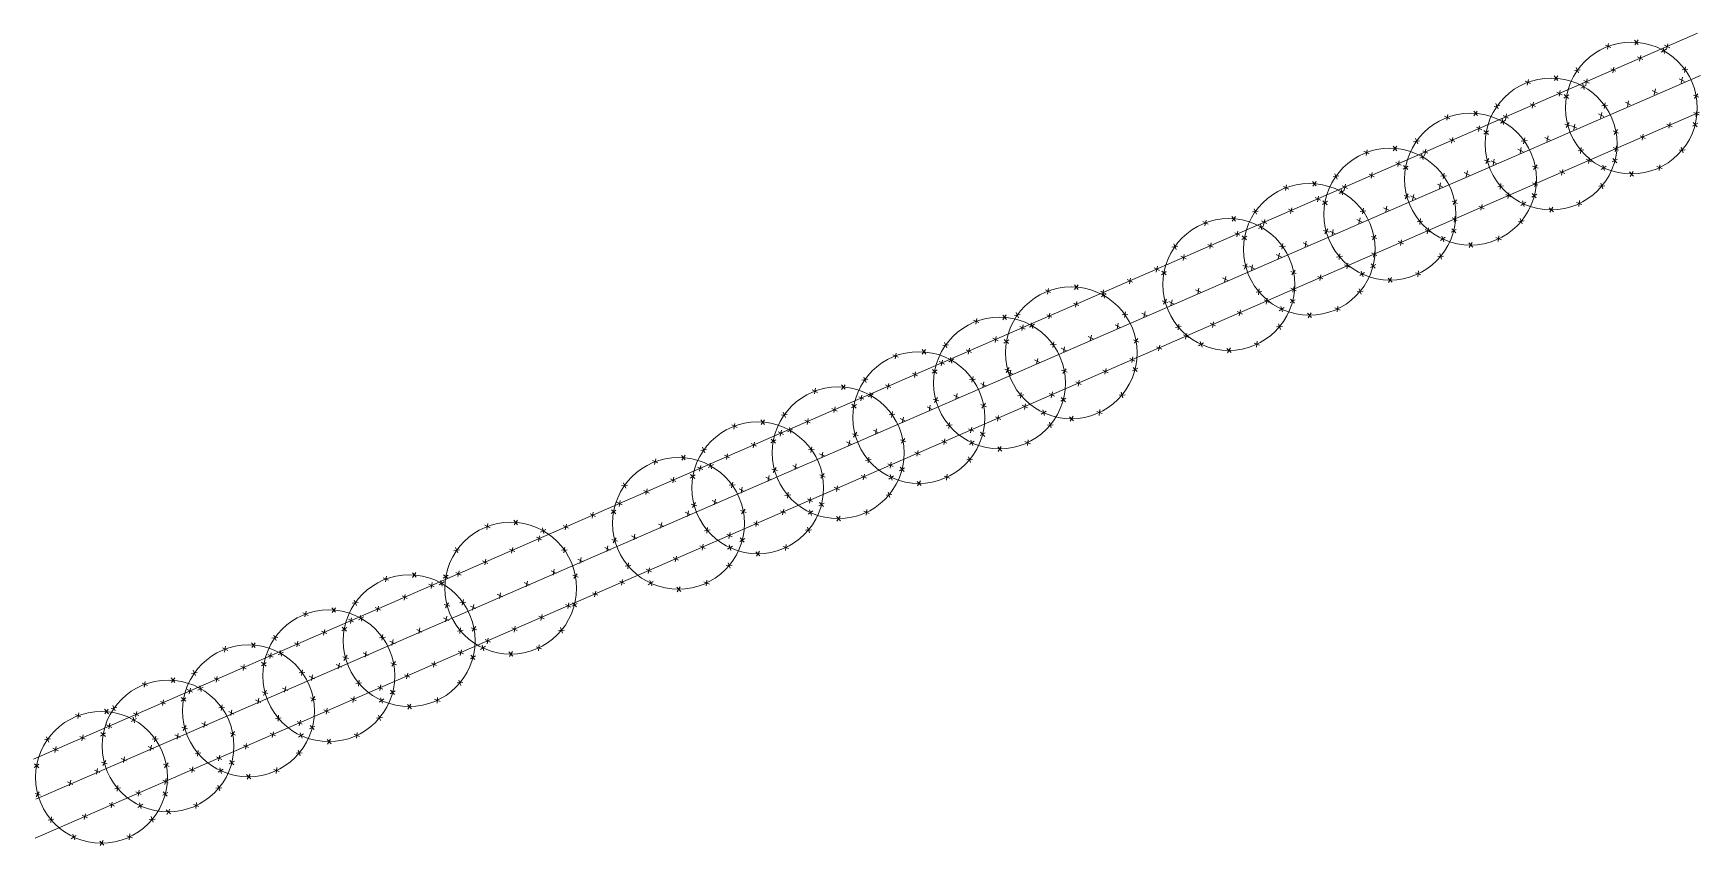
# Model space of a CAD drawing. Header units: metres. Extents: x -902 to -724, y 0 to 650.
# Drawn here: x -729.86 to -724.17, y 2.78 to 5.56 of the extents above; entities that cross this region are included whole.
import ezdxf

# ---------------------------------------------------------------- set-up
doc = ezdxf.new("R2010")
doc.units = ezdxf.units.M
doc.layers.add('D-BDGE', color=7, linetype='Continuous', lineweight=13)

msp = doc.modelspace()

# ---------------------------------------------------------------- linework, layer by layer
at = {"layer": 'D-BDGE', "lineweight": 9}
for p, q in [((-729.8584, 3.0801), (-724.18, 5.5581)), ((-724.4829, 5.5234), (-724.4866, 5.5038)), ((-724.3945, 5.5352), (-724.3819, 5.5198)), ((-724.3823, 5.5355), (-724.394, 5.5193)), ((-724.2814, 5.5227), (-724.2853, 5.5031)), ((-724.4939, 5.518), (-724.4758, 5.5093)), ((-724.3841, 5.4774), (-724.3662, 5.4685)), ((-724.373, 5.4827), (-724.377, 5.4631)), ((-724.286, 5.5039), (-724.3035, 5.4941)), ((-724.2972, 5.5088), (-724.2923, 5.4894)), ((-724.2925, 5.5174), (-724.2745, 5.5085)), ((-729.8502, 2.9435), (-724.1689, 5.4136)), ((-724.6685, 5.4126), (-724.6558, 5.3971)), ((-724.6562, 5.4128), (-724.6679, 5.3966)), ((-724.5994, 5.4309), (-724.5796, 5.4339)), ((-724.5934, 5.4416), (-724.5854, 5.4233)), ((-724.4758, 5.4374), (-724.4578, 5.4285)), ((-724.4647, 5.4427), (-724.4686, 5.4231)), ((-724.2314, 5.4081), (-724.2353, 5.3885)), ((-724.2122, 5.4344), (-724.2322, 5.433)), ((-724.2203, 5.4437), (-724.2241, 5.424)), ((-724.7678, 5.3953), (-724.7498, 5.3866)), ((-724.7568, 5.4007), (-724.7605, 5.3811)), ((-724.6591, 5.3574), (-724.6411, 5.3485)), ((-724.648, 5.3627), (-724.6519, 5.3431)), ((-724.6343, 5.3489), (-724.6193, 5.3357)), ((-724.56, 5.3812), (-724.5774, 5.3714)), ((-724.5712, 5.3861), (-724.5663, 5.3667)), ((-724.5674, 5.3974), (-724.5495, 5.3885)), ((-724.5564, 5.4027), (-724.5603, 5.3831)), ((-724.3341, 5.3628), (-724.3162, 5.3539)), ((-724.323, 5.3681), (-724.327, 5.3485)), ((-724.2425, 5.4028), (-724.2245, 5.3939)), ((-724.1782, 5.3521), (-724.1899, 5.3359)), ((-724.9434, 5.2926), (-724.9308, 5.2771)), ((-724.9312, 5.2928), (-724.9429, 5.2766)), ((-724.8734, 5.3082), (-724.8536, 5.3112)), ((-724.8673, 5.3189), (-724.8593, 5.3006)), ((-724.7507, 5.3174), (-724.7328, 5.3085)), ((-724.7397, 5.3227), (-724.7436, 5.3031)), ((-724.6353, 5.3367), (-724.6186, 5.3478)), ((-724.4862, 5.3117), (-724.5061, 5.3103)), ((-724.4942, 5.321), (-724.498, 5.3013)), ((-724.4258, 5.3228), (-724.4078, 5.3139)), ((-724.4147, 5.3281), (-724.4186, 5.3085)), ((-724.1748, 5.3403), (-724.1935, 5.3474)), ((-724.1814, 5.2935), (-724.1853, 5.2739)), ((-729.8517, 2.8102), (-724.1723, 5.2887)), ((-725.0428, 5.2753), (-725.0247, 5.2666)), ((-725.0318, 5.2807), (-725.0355, 5.2611)), ((-724.934, 5.2374), (-724.9161, 5.2285)), ((-724.923, 5.2427), (-724.9269, 5.2231)), ((-724.8349, 5.2612), (-724.8524, 5.2514)), ((-724.8461, 5.2661), (-724.8412, 5.2468)), ((-724.8424, 5.2774), (-724.8245, 5.2685)), ((-724.8313, 5.2827), (-724.8353, 5.2631)), ((-724.6322, 5.2476), (-724.613, 5.242)), ((-724.6279, 5.2362), (-724.6175, 5.2532)), ((-724.6091, 5.2428), (-724.5911, 5.2339)), ((-724.598, 5.2481), (-724.6019, 5.2285)), ((-724.5174, 5.2828), (-724.4995, 5.2739)), ((-724.5063, 5.2881), (-724.5103, 5.2685)), ((-724.2841, 5.2482), (-724.2662, 5.2393)), ((-724.273, 5.2535), (-724.277, 5.2339)), ((-724.1788, 5.2513), (-724.1963, 5.2415)), ((-724.1808, 5.2391), (-724.1947, 5.2535)), ((-724.1925, 5.2882), (-724.1745, 5.2793)), ((-725.1483, 5.1882), (-725.1285, 5.1912)), ((-725.1423, 5.1989), (-725.1343, 5.1806)), ((-725.0257, 5.1974), (-725.0078, 5.1885)), ((-725.0146, 5.2027), (-725.0186, 5.1831)), ((-724.9092, 5.214), (-724.8926, 5.2251)), ((-724.9083, 5.2262), (-724.8933, 5.213)), ((-724.7611, 5.1918), (-724.7811, 5.1903)), ((-724.7692, 5.201), (-724.773, 5.1814)), ((-724.7007, 5.2028), (-724.6828, 5.1939)), ((-724.6897, 5.2081), (-724.6936, 5.1885)), ((-724.4487, 5.2176), (-724.4674, 5.2247)), ((-724.4521, 5.2294), (-724.4639, 5.2132)), ((-724.3758, 5.2082), (-724.3578, 5.1994)), ((-724.3647, 5.2135), (-724.3686, 5.1939)), ((-725.3177, 5.1553), (-725.2997, 5.1466)), ((-725.3067, 5.1607), (-725.3104, 5.1411)), ((-725.2184, 5.1726), (-725.2057, 5.1571)), ((-725.2061, 5.1728), (-725.2178, 5.1566)), ((-725.1979, 5.1227), (-725.2019, 5.1031)), ((-725.1099, 5.1412), (-725.1273, 5.1314)), ((-725.1211, 5.1461), (-725.1162, 5.1268)), ((-725.1173, 5.1574), (-725.0994, 5.1485)), ((-725.1063, 5.1627), (-725.1102, 5.1431)), ((-724.9061, 5.1249), (-724.8869, 5.1193)), ((-724.9018, 5.1135), (-724.8914, 5.1306)), ((-724.884, 5.1228), (-724.8661, 5.1139)), ((-724.873, 5.1281), (-724.8769, 5.1085)), ((-724.7924, 5.1628), (-724.7744, 5.1539)), ((-724.7813, 5.1681), (-724.7852, 5.1485)), ((-724.5873, 5.1568), (-724.5676, 5.1598)), ((-724.5785, 5.1482), (-724.5764, 5.1681)), ((-724.5591, 5.1282), (-724.5411, 5.1194)), ((-724.548, 5.1335), (-724.5519, 5.1139)), ((-724.4528, 5.1286), (-724.4703, 5.1189)), ((-724.4547, 5.1165), (-724.4686, 5.1308)), ((-724.4674, 5.1682), (-724.4495, 5.1594)), ((-724.4563, 5.1735), (-724.4603, 5.1539)), ((-724.2221, 5.1602), (-724.2421, 5.1588)), ((-724.229, 5.15), (-724.2355, 5.169)), ((-725.4233, 5.0683), (-725.4035, 5.0712)), ((-725.4172, 5.0789), (-725.4092, 5.0606)), ((-725.3006, 5.0774), (-725.2827, 5.0685)), ((-725.2896, 5.0827), (-725.2935, 5.0631)), ((-725.209, 5.1174), (-725.1911, 5.1085)), ((-725.1842, 5.094), (-725.1675, 5.1051)), ((-725.1832, 5.1063), (-725.1682, 5.093)), ((-725.0361, 5.0718), (-725.056, 5.0703)), ((-725.0442, 5.081), (-725.0479, 5.0614)), ((-724.9757, 5.0828), (-724.9578, 5.0739)), ((-724.9646, 5.0881), (-724.9686, 5.0685)), ((-724.7237, 5.0976), (-724.7424, 5.1047)), ((-724.7271, 5.1094), (-724.7388, 5.0932)), ((-724.6507, 5.0882), (-724.6328, 5.0794)), ((-724.6397, 5.0935), (-724.6436, 5.0739)), ((-724.5082, 5.0935), (-724.4916, 5.1046)), ((-724.4966, 5.0894), (-724.5031, 5.1084)), ((-724.3975, 5.0709), (-724.4114, 5.0853)), ((-724.4097, 5.0696), (-724.3994, 5.0868)), ((-724.2999, 5.0961), (-724.3186, 5.1032)), ((-724.3104, 5.0898), (-724.3083, 5.1096)), ((-725.5927, 5.0353), (-725.5747, 5.0266)), ((-725.5817, 5.0407), (-725.5854, 5.0211)), ((-725.4934, 5.0526), (-725.4807, 5.0371)), ((-725.4811, 5.0528), (-725.4928, 5.0366)), ((-725.3848, 5.0212), (-725.4023, 5.0114)), ((-725.3961, 5.0262), (-725.3912, 5.0068)), ((-725.3923, 5.0374), (-725.3744, 5.0285)), ((-725.3812, 5.0427), (-725.3852, 5.0231)), ((-725.1768, 4.9935), (-725.1664, 5.0106)), ((-725.1479, 5.0081), (-725.1519, 4.9885)), ((-725.0673, 5.0428), (-725.0494, 5.0339)), ((-725.0563, 5.0481), (-725.0602, 5.0285)), ((-724.8613, 5.0341), (-724.8415, 5.0371)), ((-724.8525, 5.0255), (-724.8503, 5.0454)), ((-724.834, 5.0082), (-724.8161, 4.9994)), ((-724.823, 5.0135), (-724.8269, 4.9939)), ((-724.7277, 5.0086), (-724.7452, 4.9989)), ((-724.7297, 4.9965), (-724.7436, 5.0108)), ((-724.7424, 5.0482), (-724.7245, 5.0394)), ((-724.7313, 5.0535), (-724.7352, 5.0339)), ((-724.4961, 5.0375), (-724.516, 5.0361)), ((-724.5029, 5.0274), (-724.5094, 5.0463)), ((-725.6982, 4.9483), (-725.6784, 4.9512)), ((-725.6922, 4.9589), (-725.6842, 4.9406)), ((-725.5756, 4.9574), (-725.5577, 4.9485)), ((-725.5645, 4.9627), (-725.5685, 4.9431)), ((-725.4839, 4.9974), (-725.466, 4.9885)), ((-725.4729, 5.0027), (-725.4768, 4.9831)), ((-725.4591, 4.974), (-725.4425, 4.9851)), ((-725.4582, 4.9863), (-725.4432, 4.973)), ((-725.3111, 4.9518), (-725.331, 4.9503)), ((-725.3191, 4.961), (-725.3229, 4.9414)), ((-725.2506, 4.9628), (-725.2327, 4.9539)), ((-725.2396, 4.9681), (-725.2435, 4.9485)), ((-725.1811, 5.005), (-725.1619, 4.9993)), ((-725.159, 5.0028), (-725.1411, 4.9939)), ((-724.9987, 4.9776), (-725.0173, 4.9847)), ((-725.002, 4.9894), (-725.0138, 4.9732)), ((-724.9257, 4.9682), (-724.9078, 4.9594)), ((-724.9146, 4.9735), (-724.9186, 4.9539)), ((-724.7822, 4.9708), (-724.7655, 4.9819)), ((-724.7706, 4.9667), (-724.777, 4.9857)), ((-724.6715, 4.9482), (-724.6853, 4.9626)), ((-724.6837, 4.947), (-724.6733, 4.9641)), ((-724.5738, 4.9734), (-724.5925, 4.9806)), ((-724.5844, 4.9671), (-724.5823, 4.987)), ((-725.8676, 4.9153), (-725.8496, 4.9066)), ((-725.8566, 4.9207), (-725.8603, 4.9011)), ((-725.7683, 4.9326), (-725.7557, 4.9171)), ((-725.7561, 4.9328), (-725.7677, 4.9166)), ((-725.6598, 4.9012), (-725.6773, 4.8914)), ((-725.671, 4.9062), (-725.6661, 4.8868)), ((-725.6672, 4.9174), (-725.6493, 4.9085)), ((-725.6562, 4.9227), (-725.6601, 4.9031)), ((-725.3423, 4.9228), (-725.3244, 4.9139)), ((-725.3312, 4.9281), (-725.3352, 4.9085)), ((-725.1362, 4.9141), (-725.1165, 4.9171)), ((-725.1274, 4.9055), (-725.1253, 4.9254)), ((-725.0979, 4.8936), (-725.1019, 4.8739)), ((-725.0173, 4.9282), (-724.9994, 4.9194)), ((-725.0063, 4.9335), (-725.0102, 4.9139)), ((-724.771, 4.9175), (-724.791, 4.9161)), ((-724.7779, 4.9074), (-724.7844, 4.9263)), ((-725.9671, 4.8389), (-725.9592, 4.8206)), ((-725.8506, 4.8374), (-725.8326, 4.8285)), ((-725.8395, 4.8427), (-725.8434, 4.8231)), ((-725.7589, 4.8774), (-725.741, 4.8685)), ((-725.7478, 4.8827), (-725.7518, 4.8631)), ((-725.7341, 4.854), (-725.7174, 4.8651)), ((-725.7331, 4.8663), (-725.7181, 4.853)), ((-725.5941, 4.841), (-725.5978, 4.8214)), ((-725.5256, 4.8428), (-725.5077, 4.8339)), ((-725.5145, 4.8481), (-725.5185, 4.8285)), ((-725.456, 4.885), (-725.4368, 4.8793)), ((-725.4517, 4.8735), (-725.4413, 4.8906)), ((-725.4339, 4.8828), (-725.416, 4.8739)), ((-725.4229, 4.8881), (-725.4268, 4.8685)), ((-725.2736, 4.8576), (-725.2923, 4.8648)), ((-725.277, 4.8694), (-725.2887, 4.8532)), ((-725.2006, 4.8483), (-725.1827, 4.8394)), ((-725.1896, 4.8536), (-725.1935, 4.8339)), ((-725.109, 4.8883), (-725.0911, 4.8794)), ((-725.0571, 4.8508), (-725.0405, 4.8619)), ((-725.0455, 4.8468), (-725.052, 4.8657)), ((-725.0027, 4.8886), (-725.0202, 4.8789)), ((-725.0046, 4.8765), (-725.0185, 4.8908)), ((-724.9464, 4.8282), (-724.9603, 4.8426)), ((-724.9586, 4.827), (-724.9483, 4.8441)), ((-724.8488, 4.8534), (-724.8675, 4.8606)), ((-724.8593, 4.8471), (-724.8572, 4.867)), ((-725.9732, 4.8283), (-725.9534, 4.8313)), ((-725.9422, 4.7974), (-725.9243, 4.7885)), ((-725.9311, 4.8027), (-725.9351, 4.7831)), ((-725.6172, 4.8028), (-725.5993, 4.7939)), ((-725.6062, 4.8081), (-725.6101, 4.7885)), ((-725.586, 4.8318), (-725.606, 4.8303)), ((-725.4112, 4.7941), (-725.3914, 4.7972)), ((-725.4024, 4.7855), (-725.4002, 4.8054)), ((-725.2923, 4.8083), (-725.2744, 4.7994)), ((-725.2812, 4.8136), (-725.2852, 4.7939)), ((-725.046, 4.7975), (-725.0659, 4.7961)), ((-725.0529, 4.7874), (-725.0594, 4.8063)), ((-726.1144, 4.7227), (-726.1184, 4.7031)), ((-726.0339, 4.7574), (-726.0159, 4.7485)), ((-726.0228, 4.7627), (-726.0267, 4.7431)), ((-726.009, 4.734), (-725.9924, 4.7451)), ((-726.0081, 4.7463), (-725.9931, 4.7331)), ((-725.8005, 4.7228), (-725.7826, 4.714)), ((-725.7895, 4.7281), (-725.7934, 4.7085)), ((-725.731, 4.765), (-725.7118, 4.7594)), ((-725.7267, 4.7535), (-725.7163, 4.7706)), ((-725.7089, 4.7628), (-725.691, 4.754)), ((-725.6978, 4.7681), (-725.7018, 4.7485)), ((-725.5486, 4.7376), (-725.5673, 4.7448)), ((-725.552, 4.7494), (-725.5637, 4.7332)), ((-725.4756, 4.7283), (-725.4577, 4.7194)), ((-725.4645, 4.7336), (-725.4685, 4.714)), ((-725.3839, 4.7683), (-725.366, 4.7594)), ((-725.3729, 4.7736), (-725.3768, 4.7539)), ((-725.3321, 4.7308), (-725.3155, 4.7419)), ((-725.3205, 4.7268), (-725.3269, 4.7457)), ((-725.2777, 4.7686), (-725.2951, 4.7589)), ((-725.2796, 4.7565), (-725.2935, 4.7708)), ((-725.2214, 4.7082), (-725.2353, 4.7226)), ((-725.2336, 4.707), (-725.2233, 4.7241)), ((-725.1238, 4.7334), (-725.1424, 4.7406)), ((-725.1343, 4.7271), (-725.1322, 4.747)), ((-726.4049, 4.6819), (-726.3869, 4.6732)), ((-726.3939, 4.6873), (-726.3976, 4.6677)), ((-726.3056, 4.6992), (-726.2929, 4.6837)), ((-726.2933, 4.6994), (-726.305, 4.6832)), ((-726.2172, 4.6774), (-726.1992, 4.6686)), ((-726.1971, 4.6678), (-726.2145, 4.658)), ((-726.2061, 4.6827), (-726.21, 4.6631)), ((-726.2083, 4.6727), (-726.2034, 4.6534)), ((-726.1255, 4.7174), (-726.1076, 4.7086)), ((-725.8922, 4.6828), (-725.8743, 4.674)), ((-725.8811, 4.6881), (-725.8851, 4.6685)), ((-725.6861, 4.6741), (-725.6664, 4.6772)), ((-725.6774, 4.6656), (-725.6752, 4.6854)), ((-725.5672, 4.6883), (-725.5493, 4.6794)), ((-725.5562, 4.6936), (-725.5601, 4.674)), ((-725.3209, 4.6775), (-725.3409, 4.6761)), ((-725.3278, 4.6674), (-725.3343, 4.6863)), ((-726.3088, 4.6374), (-726.2909, 4.6286)), ((-726.2978, 4.6427), (-726.3017, 4.6231)), ((-726.006, 4.645), (-725.9868, 4.6394)), ((-726.0016, 4.6335), (-725.9912, 4.6506)), ((-725.9839, 4.6428), (-725.9659, 4.634)), ((-725.9728, 4.6481), (-725.9767, 4.6285)), ((-725.7395, 4.6136), (-725.7434, 4.594)), ((-725.6589, 4.6483), (-725.641, 4.6394)), ((-725.6478, 4.6536), (-725.6518, 4.634)), ((-725.607, 4.6108), (-725.5904, 4.6219)), ((-725.5954, 4.6068), (-725.6019, 4.6257)), ((-725.5526, 4.6486), (-725.5701, 4.6389)), ((-725.5545, 4.6365), (-725.5684, 4.6509)), ((-725.3987, 4.6134), (-725.4174, 4.6206)), ((-725.4092, 4.6071), (-725.4071, 4.627)), ((-726.6498, 4.5791), (-726.6318, 4.5705)), ((-726.6388, 4.5846), (-726.6425, 4.5649)), ((-726.5505, 4.5964), (-726.5378, 4.5809)), ((-726.5382, 4.5967), (-726.5499, 4.5804)), ((-726.5105, 4.5949), (-726.4907, 4.5978)), ((-726.5044, 4.6055), (-726.4964, 4.5872)), ((-726.4921, 4.5574), (-726.4742, 4.5486)), ((-726.4811, 4.5627), (-726.485, 4.5431)), ((-726.4419, 4.565), (-726.4594, 4.5553)), ((-726.4532, 4.57), (-726.4482, 4.5506)), ((-726.4005, 4.5974), (-726.3825, 4.5886)), ((-726.3894, 4.6027), (-726.3933, 4.5831)), ((-726.1672, 4.5628), (-726.1492, 4.554)), ((-726.1561, 4.5681), (-726.16, 4.5485)), ((-726.1233, 4.5984), (-726.1432, 4.5969)), ((-726.1314, 4.6076), (-726.1351, 4.588)), ((-726.0755, 4.6028), (-726.0576, 4.594)), ((-726.0644, 4.6081), (-726.0684, 4.5885)), ((-725.9611, 4.5541), (-725.9413, 4.5572)), ((-725.9523, 4.5456), (-725.9501, 4.5654)), ((-725.8422, 4.5683), (-725.8243, 4.5594)), ((-725.8311, 4.5736), (-725.8351, 4.554)), ((-725.7505, 4.6083), (-725.7326, 4.5994)), ((-725.5959, 4.5575), (-725.6159, 4.5562)), ((-725.6028, 4.5474), (-725.6093, 4.5663)), ((-725.4964, 4.5882), (-725.5102, 4.6026)), ((-725.5086, 4.587), (-725.4982, 4.6041)), ((-726.7553, 4.4921), (-726.7355, 4.4951)), ((-726.7493, 4.5028), (-726.7413, 4.4844)), ((-726.5838, 4.5174), (-726.5659, 4.5086)), ((-726.5727, 4.5227), (-726.5767, 4.5031)), ((-726.5463, 4.5006), (-726.5297, 4.5117)), ((-726.5454, 4.5129), (-726.5304, 4.4996)), ((-726.3681, 4.4956), (-726.3881, 4.4941)), ((-726.3762, 4.5048), (-726.38, 4.4852)), ((-726.2588, 4.5228), (-726.2409, 4.514)), ((-726.2477, 4.5281), (-726.2517, 4.5085)), ((-726.0859, 4.5042), (-726.1045, 4.5113)), ((-726.0893, 4.516), (-726.101, 4.4998)), ((-725.9339, 4.5283), (-725.9159, 4.5194)), ((-725.9228, 4.5336), (-725.9267, 4.514)), ((-725.882, 4.4908), (-725.8654, 4.502)), ((-725.8704, 4.4868), (-725.8769, 4.5057)), ((-725.6737, 4.4934), (-725.6923, 4.5006)), ((-725.6842, 4.4871), (-725.6821, 4.507)), ((-726.9252, 4.461), (-726.9072, 4.4524)), ((-726.9142, 4.4665), (-726.9179, 4.4468)), ((-726.8259, 4.4783), (-726.8132, 4.4628)), ((-726.8136, 4.4786), (-726.8253, 4.4623)), ((-726.756, 4.4427), (-726.76, 4.4231)), ((-726.7174, 4.4469), (-726.7348, 4.4371)), ((-726.7286, 4.4519), (-726.7237, 4.4325)), ((-726.6754, 4.4774), (-726.6575, 4.4686)), ((-726.6644, 4.4827), (-726.6683, 4.4631)), ((-726.4421, 4.4429), (-726.4242, 4.434)), ((-726.4311, 4.4482), (-726.435, 4.4285)), ((-726.3505, 4.4829), (-726.3325, 4.474)), ((-726.3394, 4.4881), (-726.3433, 4.4685)), ((-726.1172, 4.4483), (-726.0992, 4.4394)), ((-726.1061, 4.4536), (-726.11, 4.434)), ((-726.0255, 4.4883), (-726.0076, 4.4794)), ((-726.0144, 4.4936), (-726.0184, 4.474)), ((-725.7713, 4.4682), (-725.7852, 4.4826)), ((-725.7835, 4.467), (-725.7732, 4.4841)), ((-727.0247, 4.3847), (-727.0167, 4.3663)), ((-726.8587, 4.3975), (-726.8408, 4.3886)), ((-726.8477, 4.4028), (-726.8516, 4.3831)), ((-726.7912, 4.3979), (-726.7745, 4.4089)), ((-726.7902, 4.4101), (-726.7752, 4.3969)), ((-726.7671, 4.4375), (-726.7492, 4.4286)), ((-726.6517, 4.3867), (-726.6554, 4.3671)), ((-726.5432, 4.4116), (-726.524, 4.4059)), ((-726.5389, 4.4001), (-726.5285, 4.4172)), ((-726.5338, 4.4029), (-726.5158, 4.394)), ((-726.5227, 4.4082), (-726.5267, 4.3885)), ((-726.3307, 4.4015), (-726.3494, 4.4086)), ((-726.3341, 4.4132), (-726.3458, 4.397)), ((-726.2088, 4.4083), (-726.1909, 4.3994)), ((-726.1977, 4.4136), (-726.2017, 4.394)), ((-726.0899, 4.4152), (-726.1074, 4.4055)), ((-726.0918, 4.4031), (-726.1057, 4.4174)), ((-727.2002, 4.341), (-727.1822, 4.3324)), ((-727.1892, 4.3465), (-727.1929, 4.3268)), ((-727.1009, 4.3583), (-727.0882, 4.3428)), ((-727.0886, 4.3586), (-727.1003, 4.3423)), ((-727.0308, 4.374), (-727.011, 4.377)), ((-726.9924, 4.3269), (-727.0098, 4.3172)), ((-727.0036, 4.3319), (-726.9987, 4.3125)), ((-726.9504, 4.3575), (-726.9325, 4.3486)), ((-726.9393, 4.3628), (-726.9433, 4.3431)), ((-726.706, 4.3282), (-726.71, 4.3086)), ((-726.6436, 4.3775), (-726.6635, 4.376)), ((-726.6254, 4.3629), (-726.6075, 4.354)), ((-726.6144, 4.3682), (-726.6183, 4.3487)), ((-726.4896, 4.3121), (-726.4874, 4.332)), ((-726.3921, 4.3283), (-726.3742, 4.3194)), ((-726.3811, 4.3336), (-726.385, 4.314)), ((-726.3005, 4.3683), (-726.2825, 4.3594)), ((-726.2894, 4.3736), (-726.2933, 4.354)), ((-726.1332, 4.3241), (-726.1531, 4.3227)), ((-726.1401, 4.314), (-726.1466, 4.3329)), ((-727.1337, 4.2775), (-727.1158, 4.2686)), ((-727.1226, 4.2828), (-727.1266, 4.2632)), ((-727.0666, 4.2798), (-727.05, 4.2908)), ((-727.0657, 4.292), (-727.0507, 4.2788)), ((-727.042, 4.3175), (-727.0241, 4.3086)), ((-727.031, 4.3228), (-727.0349, 4.3031)), ((-726.8087, 4.2829), (-726.7908, 4.274)), ((-726.7977, 4.2882), (-726.8016, 4.2686)), ((-726.7881, 4.3088), (-726.7689, 4.3032)), ((-726.7838, 4.2973), (-726.7734, 4.3144)), ((-726.7171, 4.3229), (-726.6992, 4.314)), ((-726.6062, 4.2833), (-726.6248, 4.2905)), ((-726.6096, 4.2951), (-726.6213, 4.2789)), ((-726.4984, 4.3207), (-726.4786, 4.3238)), ((-726.4838, 4.2883), (-726.4659, 4.2794)), ((-726.4727, 4.2936), (-726.4766, 4.274)), ((-726.4193, 4.2574), (-726.4027, 4.2685)), ((-726.4077, 4.2534), (-726.4141, 4.2723)), ((-726.3347, 4.3124), (-726.3522, 4.3027)), ((-726.3367, 4.3003), (-726.3506, 4.3147)), ((-726.211, 4.26), (-726.2296, 4.2672)), ((-726.2215, 4.2537), (-726.2194, 4.2736)), ((-727.4752, 4.221), (-727.4571, 4.2124)), ((-727.4642, 4.2265), (-727.4679, 4.2068)), ((-727.3758, 4.2383), (-727.3632, 4.2228)), ((-727.3636, 4.2386), (-727.3752, 4.2223)), ((-727.3057, 4.254), (-727.286, 4.257)), ((-727.2997, 4.2647), (-727.2917, 4.2463)), ((-727.2785, 4.2119), (-727.2736, 4.1925)), ((-727.2253, 4.2375), (-727.2074, 4.2286)), ((-727.2143, 4.2428), (-727.2182, 4.2232)), ((-726.9186, 4.2575), (-726.9385, 4.256)), ((-726.9266, 4.2667), (-726.9304, 4.2471)), ((-726.9004, 4.2429), (-726.8825, 4.234)), ((-726.8893, 4.2482), (-726.8933, 4.2286)), ((-726.7432, 4.2179), (-726.7235, 4.221)), ((-726.7345, 4.2094), (-726.7323, 4.2293)), ((-726.656, 4.2136), (-726.66, 4.194)), ((-726.5754, 4.2483), (-726.5575, 4.2394)), ((-726.5644, 4.2536), (-726.5683, 4.234)), ((-726.378, 4.2214), (-726.398, 4.22)), ((-726.3849, 4.2112), (-726.3914, 4.2301)), ((-726.3086, 4.2348), (-726.3225, 4.2492)), ((-726.3208, 4.2336), (-726.3105, 4.2507)), ((-727.4086, 4.1575), (-727.3907, 4.1486)), ((-727.3976, 4.1628), (-727.4015, 4.1432)), ((-727.3416, 4.1598), (-727.3249, 4.1708)), ((-727.3407, 4.172), (-727.3256, 4.1588)), ((-727.317, 4.1975), (-727.2991, 4.1886)), ((-727.3059, 4.2028), (-727.3099, 4.1832)), ((-727.2673, 4.2069), (-727.2848, 4.1972)), ((-727.0837, 4.1629), (-727.0659, 4.1541)), ((-727.0726, 4.1682), (-727.0766, 4.1486)), ((-727.0635, 4.1907), (-727.0443, 4.1851)), ((-727.0592, 4.1792), (-727.0488, 4.1963)), ((-726.992, 4.2029), (-726.9741, 4.194)), ((-726.981, 4.2082), (-726.9849, 4.1886)), ((-726.8811, 4.1633), (-726.8998, 4.1705)), ((-726.8845, 4.1751), (-726.8962, 4.1589)), ((-726.7587, 4.1683), (-726.7408, 4.1594)), ((-726.7477, 4.1736), (-726.7516, 4.154)), ((-726.6671, 4.2083), (-726.6492, 4.1994)), ((-726.6641, 4.1546), (-726.6475, 4.1658)), ((-726.6525, 4.1506), (-726.659, 4.1695)), ((-726.6102, 4.1943), (-726.6277, 4.1846)), ((-726.6121, 4.1822), (-726.626, 4.1966)), ((-726.4558, 4.1572), (-726.4745, 4.1644)), ((-726.4663, 4.1509), (-726.4642, 4.1708)), ((-727.7455, 4.0999), (-727.7275, 4.0913)), ((-727.7346, 4.1054), (-727.7383, 4.0857)), ((-727.6462, 4.1172), (-727.6336, 4.1017)), ((-727.634, 4.1175), (-727.6456, 4.1012)), ((-727.5807, 4.134), (-727.5609, 4.137)), ((-727.5747, 4.1447), (-727.5667, 4.1263)), ((-727.5003, 4.1175), (-727.4824, 4.1086)), ((-727.4892, 4.1228), (-727.4932, 4.1032)), ((-727.1935, 4.1375), (-727.2135, 4.136)), ((-727.2016, 4.1467), (-727.2053, 4.1271)), ((-727.1753, 4.1229), (-727.1574, 4.114)), ((-727.1643, 4.1282), (-727.1682, 4.1086)), ((-727.0187, 4.0998), (-726.9989, 4.1029)), ((-727.0099, 4.0913), (-727.0077, 4.1111)), ((-726.8504, 4.1283), (-726.8325, 4.1194)), ((-726.8393, 4.1336), (-726.8433, 4.114)), ((-726.6535, 4.1032), (-726.6734, 4.1019)), ((-726.6604, 4.0931), (-726.6669, 4.112)), ((-726.5534, 4.1321), (-726.5673, 4.1465)), ((-726.5656, 4.1308), (-726.5553, 4.1479)), ((-727.6725, 4.0428), (-727.6765, 4.0232)), ((-727.6166, 4.0398), (-727.5999, 4.0508)), ((-727.6156, 4.052), (-727.6006, 4.0388)), ((-727.592, 4.0775), (-727.574, 4.0686)), ((-727.5809, 4.0828), (-727.5848, 4.0632)), ((-727.5377, 4.0858), (-727.5552, 4.0761)), ((-727.5489, 4.0908), (-727.544, 4.0714)), ((-727.3586, 4.0429), (-727.3407, 4.034)), ((-727.3476, 4.0482), (-727.3515, 4.0286)), ((-727.3385, 4.0707), (-727.3193, 4.0651)), ((-727.3342, 4.0592), (-727.3238, 4.0763)), ((-727.267, 4.0829), (-727.2491, 4.074)), ((-727.2559, 4.0882), (-727.2599, 4.0686)), ((-727.1561, 4.0433), (-727.1748, 4.0505)), ((-727.1595, 4.0551), (-727.1712, 4.0389)), ((-727.0337, 4.0483), (-727.0158, 4.0394)), ((-727.0226, 4.0536), (-727.0266, 4.034)), ((-726.942, 4.0883), (-726.9241, 4.0794)), ((-726.9396, 4.0365), (-726.923, 4.0477)), ((-726.931, 4.0936), (-726.9349, 4.074)), ((-726.928, 4.0325), (-726.9344, 4.0514)), ((-726.8852, 4.0743), (-726.9026, 4.0646)), ((-726.8871, 4.0622), (-726.901, 4.0766)), ((-726.7313, 4.0391), (-726.7499, 4.0463)), ((-726.7418, 4.0328), (-726.7397, 4.0527)), ((-727.8511, 4.0129), (-727.8313, 4.0159)), ((-727.845, 4.0236), (-727.8371, 4.0053)), ((-727.7753, 3.9975), (-727.7573, 3.9886)), ((-727.7642, 4.0028), (-727.7681, 3.9832)), ((-727.6836, 4.0375), (-727.6657, 4.0286)), ((-727.4639, 4.0164), (-727.4839, 4.015)), ((-727.472, 4.0257), (-727.4757, 4.006)), ((-727.4503, 4.0029), (-727.4324, 3.994)), ((-727.4392, 4.0082), (-727.4432, 3.9886)), ((-727.2936, 3.9798), (-727.2739, 3.9829)), ((-727.2849, 3.9713), (-727.2827, 3.9912)), ((-727.1253, 4.0083), (-727.1074, 3.9994)), ((-727.1143, 4.0136), (-727.1182, 3.994)), ((-726.9285, 3.9833), (-726.9484, 3.9819)), ((-726.9353, 3.9731), (-726.9418, 3.992)), ((-726.8289, 4.0139), (-726.8428, 4.0284)), ((-726.8411, 4.0127), (-726.8308, 4.0298)), ((-727.887, 3.9187), (-727.8703, 3.9298)), ((-727.886, 3.9309), (-727.871, 3.9177)), ((-727.8669, 3.9575), (-727.849, 3.9486)), ((-727.8558, 3.9628), (-727.8598, 3.9432)), ((-727.6225, 3.9282), (-727.6265, 3.9086)), ((-727.6135, 3.9507), (-727.5943, 3.9451)), ((-727.6091, 3.9392), (-727.5987, 3.9563)), ((-727.5419, 3.9629), (-727.524, 3.954)), ((-727.5309, 3.9682), (-727.5348, 3.9486)), ((-727.4265, 3.9223), (-727.4452, 3.9294)), ((-727.4299, 3.9341), (-727.4416, 3.9178)), ((-727.3086, 3.9283), (-727.2907, 3.9194)), ((-727.2976, 3.9336), (-727.3015, 3.914)), ((-727.217, 3.9683), (-727.1991, 3.9594)), ((-727.2145, 3.9165), (-727.1979, 3.9277)), ((-727.2059, 3.9736), (-727.2099, 3.954)), ((-727.203, 3.9125), (-727.2094, 3.9314)), ((-727.1601, 3.9543), (-727.1776, 3.9446)), ((-727.162, 3.9422), (-727.1759, 3.9566)), ((-727.0062, 3.9191), (-727.0249, 3.9263)), ((-727.0168, 3.9128), (-727.0146, 3.9327)), ((-728.318, 3.8787), (-728.3, 3.8701)), ((-728.307, 3.8842), (-728.3107, 3.8645)), ((-728.2187, 3.896), (-728.206, 3.8805)), ((-728.2064, 3.8963), (-728.2181, 3.88)), ((-728.1214, 3.8696), (-728.1165, 3.8502)), ((-728.0502, 3.8775), (-728.0323, 3.8686)), ((-728.0392, 3.8828), (-728.0431, 3.8632)), ((-727.9586, 3.9175), (-727.9406, 3.9086)), ((-727.9475, 3.9228), (-727.9514, 3.9032)), ((-727.7253, 3.8829), (-727.7073, 3.874)), ((-727.7142, 3.8882), (-727.7181, 3.8686)), ((-727.6336, 3.9229), (-727.6157, 3.914)), ((-727.5598, 3.8513), (-727.5577, 3.8712)), ((-727.4003, 3.8883), (-727.3824, 3.8794)), ((-727.3892, 3.8936), (-727.3932, 3.874)), ((-727.2103, 3.8531), (-727.2168, 3.872)), ((-727.1039, 3.8939), (-727.1177, 3.9084)), ((-727.1161, 3.8927), (-727.1057, 3.9098)), ((-728.1419, 3.8375), (-728.1239, 3.8286)), ((-728.1308, 3.8428), (-728.1347, 3.8232)), ((-728.1101, 3.8646), (-728.1276, 3.8549)), ((-727.8839, 3.8296), (-727.8647, 3.824)), ((-727.8795, 3.8181), (-727.8691, 3.8352)), ((-727.8169, 3.8429), (-727.799, 3.834)), ((-727.8058, 3.8482), (-727.8098, 3.8286)), ((-727.5725, 3.8136), (-727.5765, 3.794)), ((-727.5686, 3.8598), (-727.5488, 3.8629)), ((-727.4919, 3.8483), (-727.474, 3.8394)), ((-727.4809, 3.8536), (-727.4848, 3.834)), ((-727.4305, 3.8332), (-727.448, 3.8235)), ((-727.4324, 3.8211), (-727.4463, 3.8355)), ((-727.2917, 3.7928), (-727.2896, 3.8127)), ((-727.2034, 3.8633), (-727.2234, 3.8619)), ((-728.4235, 3.7917), (-728.4038, 3.7947)), ((-728.4175, 3.8024), (-728.4095, 3.784)), ((-728.3252, 3.7575), (-728.3073, 3.7486)), ((-728.3141, 3.7628), (-728.3181, 3.7432)), ((-728.2335, 3.7975), (-728.2156, 3.7886)), ((-728.2225, 3.8028), (-728.2264, 3.7832)), ((-728.0364, 3.7952), (-728.0563, 3.7937)), ((-728.0444, 3.8044), (-728.0482, 3.7848)), ((-728.0002, 3.7629), (-727.9823, 3.754)), ((-727.9891, 3.7682), (-727.9931, 3.7486)), ((-727.9086, 3.8029), (-727.8906, 3.794)), ((-727.8975, 3.8082), (-727.9014, 3.7886)), ((-727.6753, 3.7683), (-727.6573, 3.7594)), ((-727.6642, 3.7736), (-727.6681, 3.754)), ((-727.5836, 3.8083), (-727.5657, 3.7994)), ((-727.4895, 3.7965), (-727.4729, 3.8077)), ((-727.4779, 3.7925), (-727.4844, 3.8114)), ((-727.3788, 3.774), (-727.3927, 3.7884)), ((-727.391, 3.7727), (-727.3807, 3.7898)), ((-727.2812, 3.7991), (-727.2999, 3.8063)), ((-728.6644, 3.6993), (-728.6463, 3.6907)), ((-728.6534, 3.7048), (-728.6571, 3.6851)), ((-728.565, 3.7166), (-728.5524, 3.7011)), ((-728.5528, 3.7169), (-728.5645, 3.7006)), ((-728.4594, 3.6975), (-728.4427, 3.7085)), ((-728.4585, 3.7097), (-728.4434, 3.6965)), ((-728.4168, 3.7175), (-728.3989, 3.7086)), ((-728.4058, 3.7228), (-728.4097, 3.7032)), ((-728.0919, 3.7229), (-728.0739, 3.714)), ((-728.0808, 3.7282), (-728.0847, 3.7086)), ((-727.9989, 3.701), (-728.0176, 3.7082)), ((-728.0023, 3.7128), (-728.014, 3.6966)), ((-727.839, 3.7388), (-727.8192, 3.7418)), ((-727.8302, 3.7302), (-727.828, 3.7501)), ((-727.7669, 3.7283), (-727.749, 3.7194)), ((-727.7558, 3.7336), (-727.7598, 3.714)), ((-727.4738, 3.7422), (-727.4938, 3.7408)), ((-727.4807, 3.732), (-727.4872, 3.7509)), ((-728.5891, 3.6428), (-728.593, 3.6232)), ((-728.5085, 3.6775), (-728.4906, 3.6686)), ((-728.4974, 3.6828), (-728.5014, 3.6632)), ((-728.4565, 3.6852), (-728.474, 3.6755)), ((-728.4677, 3.6902), (-728.4628, 3.6708)), ((-728.2752, 3.6429), (-728.2572, 3.634)), ((-728.2641, 3.6482), (-728.268, 3.6286)), ((-728.1835, 3.6829), (-728.1656, 3.674)), ((-728.1725, 3.6882), (-728.1764, 3.6686)), ((-727.9502, 3.6483), (-727.9323, 3.6395)), ((-727.9391, 3.6536), (-727.9431, 3.634)), ((-727.8586, 3.6883), (-727.8406, 3.6794)), ((-727.8475, 3.6936), (-727.8514, 3.674)), ((-727.7599, 3.6755), (-727.7433, 3.6866)), ((-727.7483, 3.6714), (-727.7548, 3.6903)), ((-727.6492, 3.6529), (-727.6631, 3.6673)), ((-727.6614, 3.6516), (-727.6511, 3.6687)), ((-727.5516, 3.678), (-727.5702, 3.6852)), ((-727.5621, 3.6717), (-727.56, 3.6915)), ((-728.9278, 3.5852), (-728.9315, 3.5656)), ((-728.8395, 3.5971), (-728.8268, 3.5816)), ((-728.8272, 3.5973), (-728.8389, 3.5811)), ((-728.7699, 3.6123), (-728.7501, 3.6153)), ((-728.7639, 3.623), (-728.7559, 3.6046)), ((-728.6918, 3.5975), (-728.6739, 3.5886)), ((-728.6807, 3.6028), (-728.6847, 3.5832)), ((-728.6001, 3.6375), (-728.5822, 3.6286)), ((-728.4563, 3.6084), (-728.4371, 3.6028)), ((-728.452, 3.5969), (-728.4416, 3.614)), ((-728.3827, 3.6158), (-728.4027, 3.6143)), ((-728.3908, 3.625), (-728.3946, 3.6054)), ((-728.3668, 3.6029), (-728.3489, 3.594)), ((-728.3558, 3.6082), (-728.3597, 3.5886)), ((-728.0419, 3.6083), (-728.0239, 3.5995)), ((-728.0308, 3.6136), (-728.0347, 3.594)), ((-728.003, 3.612), (-728.0204, 3.6023)), ((-728.0049, 3.5999), (-728.0188, 3.6143)), ((-728.9388, 3.5798), (-728.9208, 3.5711)), ((-728.8058, 3.5181), (-728.7891, 3.5291)), ((-728.8048, 3.5303), (-728.7898, 3.5171)), ((-728.7834, 3.5575), (-728.7655, 3.5486)), ((-728.7724, 3.5627), (-728.7763, 3.5432)), ((-728.731, 3.5657), (-728.7484, 3.5559)), ((-728.7422, 3.5706), (-728.7373, 3.5512)), ((-728.5391, 3.5282), (-728.543, 3.5086)), ((-728.4585, 3.5629), (-728.4406, 3.554)), ((-728.4474, 3.5682), (-728.4514, 3.5486)), ((-728.4027, 3.509), (-728.4005, 3.5289)), ((-728.3453, 3.5216), (-728.364, 3.5288)), ((-728.3487, 3.5334), (-728.3604, 3.5172)), ((-728.2252, 3.5283), (-728.2073, 3.5195)), ((-728.2141, 3.5336), (-728.218, 3.514)), ((-728.1335, 3.5683), (-728.1156, 3.5595)), ((-728.1225, 3.5736), (-728.1264, 3.554)), ((-728.0531, 3.5108), (-728.0596, 3.5297)), ((-729.1137, 3.4772), (-729.1011, 3.4617)), ((-729.1015, 3.4774), (-729.1131, 3.4612)), ((-729.0444, 3.4927), (-729.0246, 3.4957)), ((-729.0383, 3.5034), (-729.0303, 3.4851)), ((-728.9667, 3.4775), (-728.9488, 3.4686)), ((-728.9557, 3.4828), (-728.9596, 3.4632)), ((-728.8751, 3.5175), (-728.8572, 3.5086)), ((-728.864, 3.5228), (-728.868, 3.5032)), ((-728.6572, 3.4963), (-728.6771, 3.4948)), ((-728.6653, 3.5055), (-728.669, 3.4858)), ((-728.6418, 3.4829), (-728.6239, 3.474)), ((-728.6307, 3.4882), (-728.6347, 3.4686)), ((-728.5501, 3.5229), (-728.5322, 3.514)), ((-728.4114, 3.5175), (-728.3917, 3.5206)), ((-728.3168, 3.4883), (-728.2989, 3.4795)), ((-728.3058, 3.4936), (-728.3097, 3.474)), ((-728.0462, 3.521), (-728.0662, 3.5196)), ((-729.2131, 3.4599), (-729.195, 3.4512)), ((-729.2021, 3.4653), (-729.2058, 3.4457)), ((-729.0584, 3.4375), (-729.0405, 3.4286)), ((-729.0473, 3.4428), (-729.0513, 3.4232)), ((-729.0052, 3.4458), (-729.0227, 3.436)), ((-729.0164, 3.4507), (-729.0115, 3.4313)), ((-728.8027, 3.429), (-728.7835, 3.4234)), ((-728.7984, 3.4175), (-728.788, 3.4346)), ((-728.7334, 3.4429), (-728.7155, 3.434)), ((-728.7224, 3.4482), (-728.7263, 3.4286)), ((-728.6231, 3.4139), (-728.6349, 3.3977)), ((-728.4085, 3.4483), (-728.3906, 3.4395)), ((-728.3974, 3.4536), (-728.4014, 3.434)), ((-728.3493, 3.4326), (-728.3668, 3.4229)), ((-728.3513, 3.4205), (-728.3652, 3.4349)), ((-728.3323, 3.4542), (-728.3157, 3.4654)), ((-728.3208, 3.4502), (-728.3272, 3.4691)), ((-728.2217, 3.4316), (-728.2355, 3.4461)), ((-728.2339, 3.4304), (-728.2235, 3.4475)), ((-728.124, 3.4568), (-728.1427, 3.464)), ((-728.1346, 3.4505), (-728.1324, 3.4704)), ((-729.3879, 3.3573), (-729.3753, 3.3419)), ((-729.3757, 3.3576), (-729.3874, 3.3414)), ((-729.3186, 3.3728), (-729.2988, 3.3758)), ((-729.3126, 3.3835), (-729.3046, 3.3652)), ((-729.2417, 3.3575), (-729.2238, 3.3486)), ((-729.2306, 3.3628), (-729.2346, 3.3432)), ((-729.15, 3.3975), (-729.1321, 3.3886)), ((-729.139, 3.4028), (-729.1429, 3.3832)), ((-729.0802, 3.3985), (-729.0636, 3.4096)), ((-729.0793, 3.4107), (-729.0643, 3.3975)), ((-728.9314, 3.3763), (-728.9514, 3.3749)), ((-728.9395, 3.3856), (-728.9432, 3.3659)), ((-728.9167, 3.3629), (-728.8988, 3.354)), ((-728.9057, 3.3682), (-728.9096, 3.3486)), ((-728.8251, 3.4029), (-728.8072, 3.394)), ((-728.814, 3.4082), (-728.818, 3.3886)), ((-728.6197, 3.4021), (-728.6384, 3.4092)), ((-728.5918, 3.3683), (-728.5739, 3.3595)), ((-728.5807, 3.3736), (-728.5847, 3.354)), ((-728.5001, 3.4083), (-728.4822, 3.3995)), ((-728.4891, 3.4136), (-728.493, 3.394)), ((-729.4873, 3.3401), (-729.4692, 3.3314)), ((-729.4763, 3.3455), (-729.48, 3.3258)), ((-729.3334, 3.3175), (-729.3154, 3.3086)), ((-729.3223, 3.3228), (-729.3262, 3.3032)), ((-729.2794, 3.326), (-729.2969, 3.3162)), ((-729.2907, 3.3309), (-729.2857, 3.3115)), ((-729.0771, 3.3095), (-729.0579, 3.3038)), ((-729.0728, 3.298), (-729.0624, 3.3151)), ((-729.0084, 3.3229), (-728.9905, 3.314)), ((-728.9973, 3.3282), (-729.0013, 3.3086)), ((-728.7578, 3.3381), (-728.7381, 3.3412)), ((-728.749, 3.3296), (-728.7469, 3.3495)), ((-728.6834, 3.3284), (-728.6655, 3.3195)), ((-728.6724, 3.3336), (-728.6763, 3.314)), ((-728.6238, 3.3131), (-728.6413, 3.3034)), ((-728.6257, 3.301), (-728.6396, 3.3153)), ((-728.3926, 3.3416), (-728.4126, 3.3402)), ((-728.3995, 3.3314), (-728.406, 3.3503)), ((-729.6151, 3.2504), (-729.6024, 3.2349)), ((-729.6028, 3.2506), (-729.6145, 3.2344)), ((-729.5928, 3.253), (-729.573, 3.256)), ((-729.5868, 3.2637), (-729.5788, 3.2454)), ((-729.425, 3.2775), (-729.4071, 3.2686)), ((-729.4139, 3.2828), (-729.4179, 3.2632)), ((-729.3545, 3.2786), (-729.3378, 3.2897)), ((-729.3535, 3.2908), (-729.3385, 3.2776)), ((-729.2056, 3.2565), (-729.2256, 3.2551)), ((-729.2137, 3.2658), (-729.2175, 3.2461)), ((-729.1806, 3.2482), (-729.1846, 3.2286)), ((-729.1, 3.2829), (-729.0821, 3.274)), ((-729.089, 3.2882), (-729.0929, 3.2686)), ((-728.894, 3.2822), (-728.9127, 3.2893)), ((-728.8974, 3.294), (-728.9091, 3.2778)), ((-728.8667, 3.2484), (-728.8488, 3.2395)), ((-728.8557, 3.2537), (-728.8596, 3.234)), ((-728.7751, 3.2884), (-728.7572, 3.2795)), ((-728.764, 3.2937), (-728.768, 3.274)), ((-728.6787, 3.2748), (-728.6621, 3.286)), ((-728.6671, 3.2708), (-728.6736, 3.2897)), ((-728.568, 3.2523), (-728.5819, 3.2667)), ((-728.5802, 3.251), (-728.5699, 3.2681)), ((-728.4704, 3.2774), (-728.4891, 3.2846)), ((-728.4809, 3.2711), (-728.4788, 3.291)), ((-729.7144, 3.2331), (-729.6964, 3.2244)), ((-729.7034, 3.2385), (-729.7071, 3.2189)), ((-729.6083, 3.1975), (-729.5904, 3.1886)), ((-729.5972, 3.2028), (-729.6012, 3.1832)), ((-729.5066, 3.219), (-729.524, 3.2092)), ((-729.5178, 3.2239), (-729.5129, 3.2046)), ((-729.5167, 3.2375), (-729.4987, 3.2286)), ((-729.5056, 3.2428), (-729.5095, 3.2232)), ((-729.3514, 3.1895), (-729.3322, 3.1839)), ((-729.347, 3.1781), (-729.3366, 3.1952)), ((-729.2833, 3.2029), (-729.2654, 3.1941)), ((-729.2723, 3.2082), (-729.2762, 3.1886)), ((-729.1917, 3.2429), (-729.1738, 3.234)), ((-729.0323, 3.2186), (-729.0125, 3.2216)), ((-729.0235, 3.21), (-729.0213, 3.2299)), ((-728.9584, 3.2084), (-728.9405, 3.1995)), ((-728.9473, 3.2137), (-728.9513, 3.194)), ((-728.898, 3.1932), (-728.9155, 3.1835)), ((-728.8999, 3.1811), (-728.9138, 3.1954)), ((-728.6671, 3.222), (-728.687, 3.2206)), ((-728.6739, 3.2119), (-728.6805, 3.2308)), ((-729.8199, 3.1461), (-729.8002, 3.149)), ((-729.8139, 3.1567), (-729.8059, 3.1384)), ((-729.7, 3.1575), (-729.682, 3.1487)), ((-729.6889, 3.1628), (-729.6928, 3.1432)), ((-729.6287, 3.1588), (-729.612, 3.1699)), ((-729.6277, 3.171), (-729.6127, 3.1578)), ((-729.4328, 3.1496), (-729.4527, 3.1481)), ((-729.4408, 3.1588), (-729.4446, 3.1392)), ((-729.375, 3.1629), (-729.3571, 3.1541)), ((-729.3639, 3.1682), (-729.3679, 3.1486)), ((-729.1682, 3.1624), (-729.1869, 3.1695)), ((-729.1716, 3.1742), (-729.1833, 3.158)), ((-729.1306, 3.1337), (-729.1346, 3.1141)), ((-729.05, 3.1684), (-729.0321, 3.1595)), ((-729.039, 3.1737), (-729.0429, 3.1541)), ((-728.9532, 3.1553), (-728.9365, 3.1664)), ((-728.9416, 3.1513), (-728.948, 3.1702)), ((-728.8425, 3.1327), (-728.8563, 3.1471)), ((-728.8547, 3.1315), (-728.8443, 3.1486)), ((-728.7449, 3.1579), (-728.7635, 3.1651)), ((-728.7554, 3.1516), (-728.7533, 3.1715)), ((-729.7916, 3.1175), (-729.7737, 3.1087)), ((-729.7806, 3.1228), (-729.7845, 3.1032)), ((-729.6213, 3.0583), (-729.6109, 3.0753)), ((-729.5583, 3.0829), (-729.5404, 3.0741)), ((-729.5472, 3.0882), (-729.5512, 3.0686)), ((-729.4667, 3.1229), (-729.4487, 3.1141)), ((-729.4556, 3.1282), (-729.4595, 3.1086)), ((-729.3065, 3.0987), (-729.2867, 3.1017)), ((-729.2977, 3.0901), (-729.2956, 3.11)), ((-729.2333, 3.0884), (-729.2154, 3.0795)), ((-729.2223, 3.0937), (-729.2262, 3.0741)), ((-729.1722, 3.0734), (-729.1897, 3.0636)), ((-729.1742, 3.0612), (-729.1881, 3.0756)), ((-729.1417, 3.1284), (-729.1238, 3.1195)), ((-728.9413, 3.1021), (-728.9613, 3.1007)), ((-728.9482, 3.092), (-728.9547, 3.1109)), ((-729.8558, 3.0518), (-729.8392, 3.0629)), ((-729.8549, 3.0641), (-729.8399, 3.0508)), ((-729.65, 3.0429), (-729.632, 3.0341)), ((-729.6389, 3.0482), (-729.6428, 3.0286)), ((-729.6256, 3.0697), (-729.6064, 3.0641)), ((-729.3953, 3.0554), (-729.414, 3.0625)), ((-729.3987, 3.0672), (-729.4105, 3.051)), ((-729.325, 3.0484), (-729.3071, 3.0395)), ((-729.3139, 3.0537), (-729.3179, 3.0341)), ((-729.2274, 3.0354), (-729.2108, 3.0465)), ((-729.2158, 3.0314), (-729.2223, 3.0503)), ((-729.1167, 3.0128), (-729.1306, 3.0272)), ((-729.1289, 3.0116), (-729.1186, 3.0287)), ((-729.0191, 3.038), (-729.0378, 3.0452)), ((-729.0296, 3.0317), (-729.0275, 3.0516)), ((-729.8527, 2.9628), (-729.8335, 2.9571)), ((-729.8484, 2.9513), (-729.838, 2.9684)), ((-729.7416, 3.0029), (-729.7237, 2.9941)), ((-729.7305, 3.0082), (-729.7345, 2.9886)), ((-729.5807, 2.9789), (-729.561, 2.9819)), ((-729.5719, 2.9703), (-729.5698, 2.9902)), ((-729.5083, 2.9684), (-729.4904, 2.9595)), ((-729.4972, 2.9737), (-729.5012, 2.9541)), ((-729.3994, 2.9664), (-729.4169, 2.9567)), ((-729.4167, 3.0084), (-729.3987, 2.9995)), ((-729.4013, 2.9543), (-729.4152, 2.9686)), ((-729.4056, 3.0137), (-729.4095, 2.9941)), ((-729.2155, 2.9823), (-729.2355, 2.9809)), ((-729.2224, 2.9721), (-729.2289, 2.9911)), ((-729.6, 2.9284), (-729.582, 2.9195)), ((-729.5889, 2.9337), (-729.5928, 2.9141)), ((-729.5016, 2.9156), (-729.485, 2.9267)), ((-729.49, 2.9115), (-729.4965, 2.9305)), ((-729.3909, 2.893), (-729.4048, 2.9074)), ((-729.4031, 2.8917), (-729.3928, 2.9089)), ((-729.2933, 2.9182), (-729.312, 2.9253)), ((-729.3038, 2.9119), (-729.3017, 2.9317)), ((-729.8079, 2.8719), (-729.7881, 2.8749)), ((-729.7991, 2.8633), (-729.7969, 2.8832)), ((-729.6916, 2.8884), (-729.6737, 2.8795)), ((-729.6805, 2.8937), (-729.6845, 2.8741)), ((-729.4427, 2.8753), (-729.4626, 2.8739)), ((-729.4495, 2.8652), (-729.456, 2.8841)), ((-729.7288, 2.8086), (-729.7121, 2.8197)), ((-729.7172, 2.8046), (-729.7236, 2.8235)), ((-729.6181, 2.786), (-729.6319, 2.8004)), ((-729.6303, 2.7848), (-729.6199, 2.8019)), ((-729.5204, 2.8112), (-729.5391, 2.8184)), ((-729.531, 2.8049), (-729.5289, 2.8248))]:
    msp.add_line(p, q, dxfattribs=at)
for centre in [(-724.4053, 5.3031), (-724.6793, 5.1804), (-724.9542, 5.0604), (-725.2292, 4.9405), (-725.5042, 4.8205), (-725.7791, 4.7005), (-726.3164, 4.4671), (-726.5613, 4.3643), (-726.8367, 4.2462), (-727.1117, 4.1262), (-727.3866, 4.0062), (-727.657, 3.8851), (-728.2295, 3.6639), (-728.5758, 3.4845), (-728.8503, 3.3649), (-729.1245, 3.245), (-729.3987, 3.1252), (-729.6259, 3.0182)]:
    msp.add_circle(centre, 0.225, dxfattribs=at)

doc.saveas('drawing.dxf')
